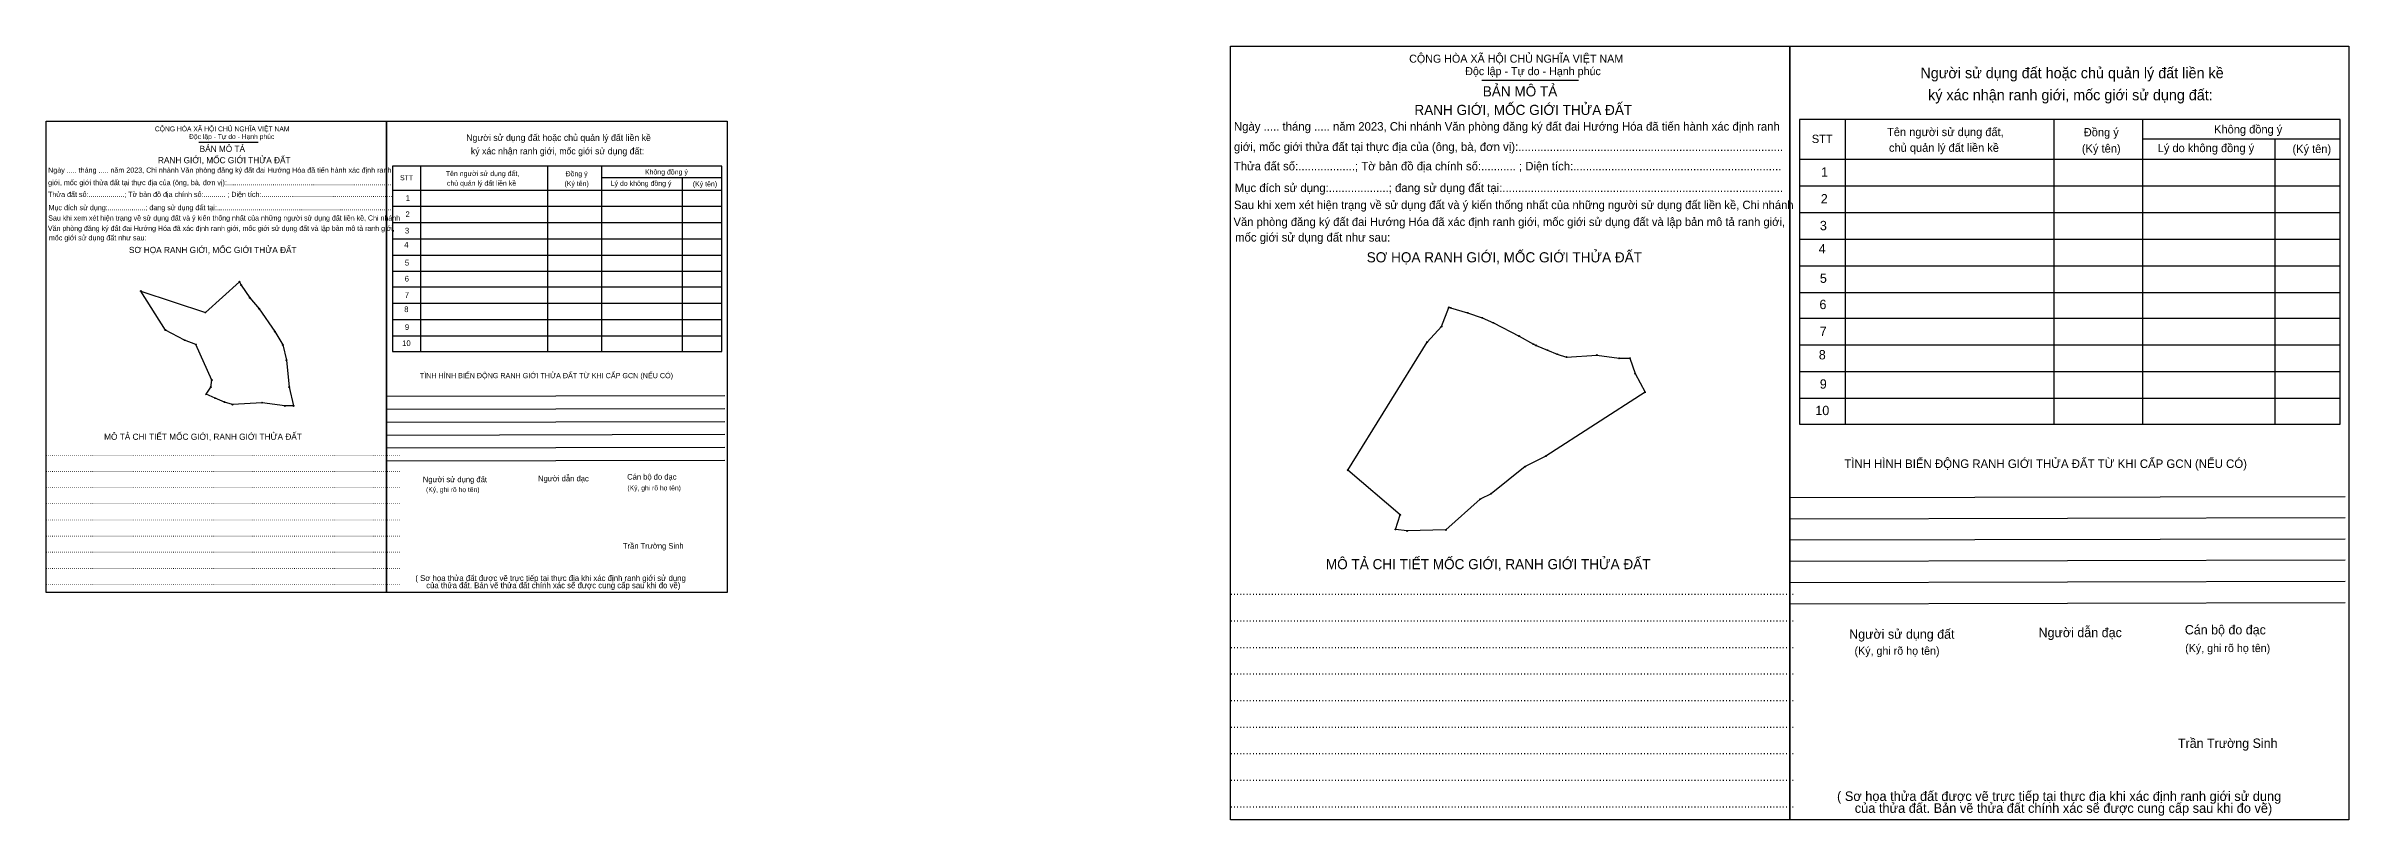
# Model space of a CAD drawing. Extents: x 546403 to 550630, y 1831533 to 1832330.
# Drawn here: x 548559 to 550630, y 1831533 to 1832228 of the extents above; entities that cross this region are included whole.
import ezdxf

# ---------------------------------------------------------------- set-up
doc = ezdxf.new("R2010")
doc.units = 0
for name, color, linetype in [('Level 1', 7, 'Continuous'), ('Level 10', 7, 'Continuous'), ('Level 16', 7, 'Continuous'), ('Level 2', 7, 'Continuous'), ('Level 20', 7, 'Continuous')]:
    doc.layers.add(name, color=color, linetype=linetype)

msp = doc.modelspace()

# ---------------------------------------------------------------- linework, layer by layer
at = {"layer": 'Level 1'}
for p, q in [((548865.4, 1831913.7), (549169.4, 1831914.4)), ((548865.4, 1831902.1), (549169.5, 1831902.7)), ((548865.4, 1831890.4), (549169.5, 1831891.1)), ((548865.4, 1831878.8), (549169.5, 1831879.5)), ((548865.4, 1831867.2), (549169.5, 1831867.9)), ((548865.4, 1831855.6), (549169.6, 1831856.2)), ((550127.4, 1831822.6), (550626.7, 1831823.7)), ((550127.4, 1831803.5), (550626.7, 1831804.6)), ((550127.4, 1831784.5), (550626.7, 1831785.5)), ((550127.4, 1831765.4), (550626.8, 1831766.5)), ((550127.4, 1831746.3), (550626.8, 1831747.4)), ((550127.4, 1831727.2), (550626.9, 1831728.3))]:
    msp.add_line(p, q, dxfattribs=at)
for points in [[(549624.4, 1832228.4), (550630.2, 1832228.4), (550630.2, 1831532.8), (549624.4, 1831532.8)], [(548559.1, 1832160.8), (549171.6, 1832160.8), (549171.6, 1831737.2), (548559.1, 1831737.2)]]:
    msp.add_lwpolyline(points, close=True, dxfattribs=at)
at = {"layer": 'Level 10'}
for points in [[(548781.6, 1831905), (548773.7, 1831905), (548753.4, 1831907.9), (548726.8, 1831906.2), (548719.5, 1831908.4), (548711.1, 1831911.9), (548702.9, 1831915.4), (548707.3, 1831921.9), (548708.1, 1831928.2), (548693.9, 1831960.2), (548683.7, 1831964.1), (548666.4, 1831973.2), (548644.3, 1832008.2), (548702.3, 1831988.9), (548733.1, 1832016.6), (548734.6, 1832013.6), (548742.4, 1832002), (548750.7, 1831992.3), (548764.7, 1831971.8), (548771.9, 1831959.8), (548775.4, 1831946), (548777.7, 1831921.9), (548781.6, 1831905)], [(549997.1, 1831917.2), (549907.9, 1831859.9), (549889.3, 1831850.4), (549858.8, 1831826.1), (549848.8, 1831821.2), (549818, 1831793.5), (549783.3, 1831792.6), (549772.7, 1831794), (549777, 1831807.1), (549729.7, 1831847.1), (549801.3, 1831962.4), (549814.1, 1831976.3), (549820.6, 1831993.5), (549822.3, 1831993.1), (549837.6, 1831988.6), (549850.7, 1831984.2), (549860.7, 1831979.7), (549883.8, 1831967.8), (549896.7, 1831960.5), (549899.1, 1831959.4), (549909.4, 1831955.1), (549918.1, 1831951.5), (549926.6, 1831948.9), (549953.7, 1831950.7), (549973.9, 1831947.8), (549983.6, 1831947.8), (549988.1, 1831934), (549997.1, 1831917.2)]]:
    msp.add_lwpolyline(points, dxfattribs=at)
at = {"layer": 'Level 2'}
for p, q in [((549850.2, 1832197.9), (549937.4, 1832197.9)), ((550622.4, 1832162.4), (550136, 1832162.4)), ((550136, 1832162.4), (550136, 1831983.8)), ((550177.1, 1832162.4), (550177.1, 1831983.8)), ((550364.8, 1832161.9), (550364.8, 1831888.7)), ((550444.6, 1832162.4), (550444.6, 1831888.7)), ((550622.4, 1831983.8), (550622.4, 1832162.4)), ((548696.6, 1832142.2), (548749.7, 1832142.2)), ((550622.4, 1832144.8), (550444.6, 1832144.8)), ((550563.6, 1832144.8), (550563.6, 1831983.8)), ((549166.9, 1832120.6), (548870.6, 1832120.6)), ((548870.6, 1832120.6), (548870.6, 1832011.9)), ((548895.7, 1832120.6), (548895.7, 1832011.9)), ((549009.9, 1832120.3), (549009.9, 1831953.9)), ((549058.5, 1832120.6), (549058.5, 1831953.9)), ((549166.9, 1832011.9), (549166.9, 1832120.6)), ((550136, 1832126.9), (550622.4, 1832126.9)), ((548870.6, 1832099), (549166.9, 1832099)), ((549166.9, 1832109.9), (549058.5, 1832109.9)), ((549131.1, 1832109.9), (549131.1, 1832011.9)), ((550136, 1832102.9), (550622.4, 1832102.9)), ((548870.6, 1832084.4), (549166.9, 1832084.4)), ((550136, 1832078.9), (550622.4, 1832078.9)), ((548870.6, 1832069.8), (549166.9, 1832069.8)), ((548870.6, 1832062.7), (548870.6, 1831953.9)), ((548870.6, 1832055.2), (549166.9, 1832055.2)), ((548895.7, 1832062.7), (548895.7, 1831953.9)), ((549131.1, 1832051.9), (549131.1, 1831953.9)), ((549166.9, 1831953.9), (549166.9, 1832062.7)), ((550136, 1832067.3), (550136, 1831888.7)), ((550136, 1832055), (550622.4, 1832055)), ((550177.1, 1832067.3), (550177.1, 1831888.7)), ((550622.4, 1831888.7), (550622.4, 1832067.3)), ((548870.6, 1832040.6), (549166.9, 1832040.6)), ((550136, 1832031), (550622.4, 1832031)), ((550563.6, 1832049.6), (550563.6, 1831888.7)), ((548870.6, 1832026), (549166.9, 1832026)), ((548870.6, 1832011.9), (549166.9, 1832011.9)), ((548870.6, 1831997.2), (549166.9, 1831997.2)), ((550136, 1832007), (550622.4, 1832007)), ((548870.6, 1831982.6), (549166.9, 1831982.6)), ((550136, 1831983.8), (550622.4, 1831983.8)), ((548870.6, 1831968), (549166.9, 1831968)), ((548870.6, 1831953.9), (549166.9, 1831953.9)), ((550136, 1831959.8), (550622.4, 1831959.8)), ((550136, 1831935.8), (550622.4, 1831935.8)), ((550136, 1831911.8), (550622.4, 1831911.8)), ((550136, 1831888.7), (550622.4, 1831888.7))]:
    msp.add_line(p, q, dxfattribs=at)
for points in [[(549624.4, 1831532.9), (549624.4, 1831532.9), (549624.4, 1832228.4), (550127.3, 1832228.4), (550127.3, 1832228.4)], [(550127.3, 1832228.4), (550127.3, 1831532.9), (549624.4, 1831532.9)], [(550127.3, 1832228.4), (550630.2, 1832228.4), (550630.2, 1831532.8), (550630.2, 1831532.8)], [(550630.2, 1831532.8), (550127.3, 1831532.8), (550127.3, 1832228.4)], [(550127.3, 1832228.4), (550630.2, 1832228.4), (550630.2, 1831532.8)], [(550630.2, 1831532.8), (550127.3, 1831532.8), (550127.3, 1832228.4)], [(548559.1, 1831737.2), (548559.1, 1831737.2), (548559.1, 1832160.8), (548865.3, 1832160.8), (548865.3, 1832160.8)], [(548865.3, 1832160.8), (548865.3, 1831737.2), (548559.1, 1831737.2)], [(548865.3, 1832160.8), (549171.6, 1832160.8), (549171.6, 1831737.2), (549171.6, 1831737.2)], [(549171.6, 1831737.2), (548865.3, 1831737.2), (548865.3, 1832160.8)], [(548865.3, 1832160.8), (549171.6, 1832160.8), (549171.6, 1831737.2)], [(549171.6, 1831737.2), (548865.3, 1831737.2), (548865.3, 1832160.8)]]:
    msp.add_lwpolyline(points, dxfattribs=at)
at = {"layer": 'Level 20'}
for centre in [(548733.1, 1832016.6), (548734.6, 1832013.6), (548644.3, 1832008.2), (548702.3, 1831988.9), (548742.4, 1832002), (548750.7, 1831992.3), (549820.6, 1831993.5), (549822.3, 1831993.1), (549837.6, 1831988.6), (548666.4, 1831973.2), (548764.7, 1831971.8), (549814.1, 1831976.3), (549850.7, 1831984.2), (549860.7, 1831979.7), (549883.8, 1831967.8), (548683.7, 1831964.1), (548693.9, 1831960.2), (548771.9, 1831959.8), (549801.3, 1831962.4), (549896.7, 1831960.5), (549899.1, 1831959.4), (549909.4, 1831955.1), (549918.1, 1831951.5), (549926.6, 1831948.9), (549953.7, 1831950.7), (549973.9, 1831947.8), (549983.6, 1831947.8), (548708.1, 1831928.2), (548775.4, 1831946), (549988.1, 1831934), (548702.9, 1831915.4), (548707.3, 1831921.9), (548711.1, 1831911.9), (548719.5, 1831908.4), (548726.8, 1831906.2), (548753.4, 1831907.9), (548777.7, 1831921.9), (549997.1, 1831917.2), (549997.1, 1831917.2), (548773.7, 1831905), (548781.6, 1831905), (548781.6, 1831905), (549729.7, 1831847.1), (549889.3, 1831850.4), (549907.9, 1831859.9), (549858.8, 1831826.1), (549777, 1831807.1), (549848.8, 1831821.2), (549772.7, 1831794), (549783.3, 1831792.6), (549818, 1831793.5)]:
    msp.add_circle(centre, 0.4, dxfattribs=at)

# ---------------------------------------------------------------- texts
at = {"layer": 'Level 16'}
for s, height, p in [('Ngày ..... tháng ..... năm 2023, Chi nhánh Văn phòng đăng ký đất đai Hướng Hóa đã tiến hành xác định ranh', 7.6355, (549627.4, 1832152.4)), ('giới, mốc giới thửa đất tại thực địa của (ông, bà, đơn vị):....................................................................................', 7.6355, (549627.4, 1832134.1)), ('Ngày ..... tháng ..... năm 2023, Chi nhánh Văn phòng đăng ký đất đai Hướng Hóa đã tiến hành xác định ranh', 4.6501, (548560.9, 1832114.6)), ('Thửa đất số:..................; Tờ bản đồ địa chính số:........... ; Diện tích:..................................................................', 7.6355, (549627.3, 1832116.7)), ('Thửa đất số:..................; Tờ bản đồ địa chính số:........... ; Diện tích:..................................................................', 4.6501, (548560.8, 1832092.8)), ('giới, mốc giới thửa đất tại thực địa của (ông, bà, đơn vị):....................................................................................', 4.6501, (548560.9, 1832103.4)), ('Mục đích sử dụng:...................; đang sử dụng đất tại:.........................................................................................', 7.6355, (549628.1, 1832097.2)), ('Sau khi xem xét hiện trạng về sử dụng đất và ý kiến thống nhất của những người sử dụng đất liền kề, Chi nhánh', 4.5908, (548561, 1832071.6)), ('Mục đích sử dụng:...................; đang sử dụng đất tại:.........................................................................................', 4.6501, (548561.3, 1832080.9)), ('Văn phòng đăng ký đất đai Hướng Hóa đã xác định ranh giới, mốc giới sử dụng đất và lập bản mô tả ranh giới, ', 7.5381, (549627, 1832066.7)), ('Sau khi xem xét hiện trạng về sử dụng đất và ý kiến thống nhất của những người sử dụng đất liền kề, Chi nhánh', 7.5381, (549627.5, 1832081.9)), ('Văn phòng đăng ký đất đai Hướng Hóa đã xác định ranh giới, mốc giới sử dụng đất và lập bản mô tả ranh giới, ', 4.5908, (548560.7, 1832062.3)), (' mốc giới sử dụng đất như sau:', 4.65, (548559.8, 1832053.8)), (' mốc giới sử dụng đất như sau:', 7.636, (549625.6, 1832052.7)), ('...................................................................................................................................................................................', 4.6501, (548558.6, 1831860.2)), ('...................................................................................................................................................................................', 4.6501, (548558.6, 1831845.7)), ('...................................................................................................................................................................................', 4.6501, (548558.6, 1831845.7)), ('...................................................................................................................................................................................', 4.6501, (548558.6, 1831831.2)), ('...................................................................................................................................................................................', 4.6501, (548558.6, 1831802.1)), ('...................................................................................................................................................................................', 4.6501, (548558.6, 1831816.7)), ('...................................................................................................................................................................................', 4.6501, (548558.6, 1831787.6)), ('...................................................................................................................................................................................', 4.6501, (548558.6, 1831773.1)), ('...................................................................................................................................................................................', 4.6501, (548558.6, 1831758.5)), ('...................................................................................................................................................................................', 4.6501, (548558.6, 1831744)), ('( Sơ họa thửa đất được vẽ trực tiếp tại thực địa khi xác định ranh giới sử dụng', 5.231, (548891.2, 1831747.6)), ('     của thửa đất. Bản vẽ thửa đất chính xác sẽ được cung cấp sau khi đo vẽ)', 5.231, (548891.2, 1831741.1)), ('...................................................................................................................................................................................', 7.6355, (549623.6, 1831734.9)), ('...................................................................................................................................................................................', 7.6355, (549623.6, 1831711)), ('...................................................................................................................................................................................', 7.6355, (549623.6, 1831711)), ('...................................................................................................................................................................................', 7.6355, (549623.6, 1831687.2)), ('...................................................................................................................................................................................', 7.6355, (549623.6, 1831663.3)), ('...................................................................................................................................................................................', 7.6355, (549623.6, 1831639.4)), ('...................................................................................................................................................................................', 7.6355, (549623.6, 1831615.6)), ('...................................................................................................................................................................................', 7.6355, (549623.6, 1831591.7)), ('...................................................................................................................................................................................', 7.6355, (549623.6, 1831567.8)), ('( Sơ họa thửa đất được vẽ trực tiếp tại thực địa khi xác định ranh giới sử dụng', 8.59, (550169.8, 1831549.9)), ('...................................................................................................................................................................................', 7.6355, (549623.6, 1831544)), ('     của thửa đất. Bản vẽ thửa đất chính xác sẽ được cung cấp sau khi đo vẽ)', 8.59, (550169.8, 1831539.2))]:
    msp.add_text(s, height=height, dxfattribs=at).set_placement(p)
at = {"layer": 'Level 2'}
for s, height, p in [('CỘNG HÒA XÃ HỘI CHỦ NGHĨA VIỆT NAM', 7.197, (549785, 1832213.5)), ('Độc lập - Tự do - Hạnh phúc', 7.197, (549835.4, 1832202.3)), ('Người sử dụng đất hoặc chủ quản lý đất liền kề', 9.658, (550244.8, 1832199.5)), ('RANH GIỚI, MỐC GIỚI THỬA ĐẤT', 9.113, (549789.7, 1832166.5)), ('BẢN MÔ TẢ', 9.11, (549851.2, 1832183.2)), ('ký xác nhận ranh giới, mốc giới sử dụng đất:', 9.658, (550251.7, 1832179.7)), ('CỘNG HÒA XÃ HỘI CHỦ NGHĨA VIỆT NAM', 4.383, (548656.9, 1832151.8)), ('Tên người sử dụng đất,', 7.435, (550214.8, 1832147.5)), ('Đồng ý', 7.44, (550391.7, 1832147.3)), ('Không đồng ý', 7.435, (550508.9, 1832149.9)), ('Độc lập - Tự do - Hạnh phúc', 4.383, (548687.6, 1832144.9)), ('BẢN MÔ TẢ', 5.55, (548697.2, 1832133.3)), ('Người sử dụng đất hoặc chủ quản lý đất liền kề', 5.882, (548936.9, 1832143.2)), ('ký xác nhận ranh giới, mốc giới sử dụng đất:', 5.882, (548941.1, 1832131.1)), ('STT', 7.44, (550147.1, 1832141.3)), ('chủ quản lý đất liền kề', 7.435, (550216.5, 1832133.4)), ('(Ký tên)', 7.44, (550390, 1832132.7)), ('Lý do không đồng ý', 7.435, (550458.2, 1832133.1)), ('(Ký tên)', 7.44, (550579.4, 1832132.3)), ('RANH GIỚI, MỐC GIỚI THỬA ĐẤT', 5.55, (548659.7, 1832123.1)), ('Tên người sử dụng đất,', 4.528, (548918.6, 1832111.6)), ('Đồng ý', 4.53, (549026.3, 1832111.4)), ('Không đồng ý', 4.528, (549097.7, 1832113)), ('1', 8.39, (550155.5, 1832111)), ('STT', 4.53, (548877.4, 1832107.8)), ('1', 5.11, (548882.5, 1832089.3)), ('chủ quản lý đất liền kề', 4.528, (548919.6, 1832102.9)), ('(Ký tên)', 4.53, (549025.3, 1832102.6)), ('Lý do không đồng ý', 4.528, (549066.9, 1832102.8)), ('(Ký tên)', 4.53, (549140.7, 1832102.3)), ('2', 8.39, (550155.2, 1832087)), ('2', 5.11, (548882.3, 1832074.7)), ('4', 5.11, (548881.2, 1832047.3)), ('3', 5.11, (548881.8, 1832060)), ('3', 8.4, (550154.4, 1832062.9)), ('SƠ HỌA RANH GIỚI, MỐC GIỚI THỬA ĐẤT', 5.55, (548633.6, 1832042.4)), ('5', 5.11, (548881.8, 1832031.2)), ('SƠ HỌA RANH GIỚI, MỐC GIỚI THỬA ĐẤT', 9.113, (549746.8, 1832034)), ('4', 8.4, (550153.3, 1832042)), ('6', 5.11, (548881.6, 1832016.8)), ('5', 8.4, (550154.4, 1832015.6)), ('8', 5.11, (548881.2, 1831989.3)), ('7', 5.11, (548881.7, 1832002.1)), ('6', 8.4, (550154, 1831992)), ('9', 5.11, (548881.8, 1831973.3)), ('7', 8.4, (550154.2, 1831967.8)), ('10', 5.11, (548879.4, 1831958.8)), ('8', 8.4, (550153.4, 1831946.8)), ('TÌNH HÌNH BIẾN ĐỘNG RANH GIỚI THỬA ĐẤT TỪ KHI CẤP GCN (NẾU CÓ)', 4.674, (548895.2, 1831929.9)), ('9', 8.4, (550154.3, 1831920.5)), ('10', 8.4, (550150.3, 1831896.7)), ('MÔ TẢ CHI TIẾT MỐC GIỚI, RANH GIỚI THỬA ĐẤT', 5.55, (548611.3, 1831874.5)), ('Cán bộ đo đạc', 5.101, (549081.7, 1831838.7)), ('TÌNH HÌNH BIẾN ĐỘNG RANH GIỚI THỬA ĐẤT TỪ KHI CẤP GCN (NẾU CÓ)', 7.675, (550176.3, 1831849.2)), ('Người sử dụng đất', 5.113, (548897.9, 1831836.4)), ('(Ký, ghi rõ họ tên)', 4.382, (548900.8, 1831827.6)), ('Người dẫn đạc', 5.124, (549001.5, 1831837.2)), ('(Ký, ghi rõ họ tên)', 4.382, (549081.9, 1831829.1)), ('Trần Trường Sinh', 5.101, (549077.9, 1831776.6)), ('MÔ TẢ CHI TIẾT MỐC GIỚI, RANH GIỚI THỬA ĐẤT', 9.113, (549710.1, 1831758.2)), ('Người sử dụng đất', 8.395, (550180.7, 1831695.7)), ('Người dẫn đạc', 8.414, (550351, 1831697.1)), ('Cán bộ đo đạc', 8.376, (550482.6, 1831699.6)), ('(Ký, ghi rõ họ tên)', 7.196, (550185.5, 1831681.3)), ('(Ký, ghi rõ họ tên)', 7.196, (550482.9, 1831683.7)), ('Trần Trường Sinh', 8.376, (550476.4, 1831597.6))]:
    msp.add_text(s, height=height, dxfattribs=at).set_placement(p)

doc.saveas('drawing.dxf')
